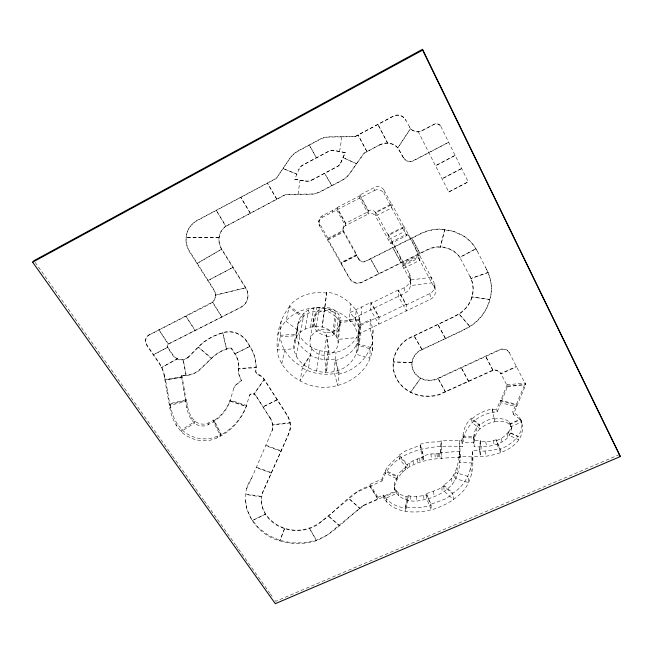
<?xml version="1.0" encoding="UTF-8"?>
<svg xmlns="http://www.w3.org/2000/svg" width="653" height="653" viewBox="0 0 653 653"><rect width="100%" height="100%" fill="white"/><g stroke="black" fill="none" stroke-linecap="round" stroke-linejoin="round"><path stroke-width="0.49" stroke-dasharray="3.27 2.45" d="M388.331 234.59L388.315 239.684L404.427 231.586L404.231 226.583L388.331 234.59L409.211 273.101L409.472 278.627A11.672 10.987 -2.8 0 1 404.395 293.417L349.257 320.305L350.685 303.923M386.527 502.018L386.543 499.039M385.409 470.486L385.392 473.384L397.391 478.959L397.359 476.053L399.587 472.535L407.382 465.638L399.293 456.235L396.142 458.267L388.257 465.948L385.409 470.486L397.359 476.053M384.193 495.978L384.168 498.949L396.338 493.595L396.306 490.632L384.193 495.978C388.608 503.128 397.236 507.03 405.391 508.099L408.101 496.982C403.636 496.394 398.934 494.394 396.306 490.632M473.621 436.637L473.262 440.514L480.273 440.449L479.498 450.048L472.339 450.529C473.988 464.348 472.658 479.963 463.238 490.966C455.304 499.561 445.02 505.463 433.976 509.111C417.112 513.911 392.886 514.401 383.148 497.055L383.172 495.047L378.005 497.325L377.973 499.333L369.916 486.354L369.982 484.371L381.964 479.033L382.993 475.27L385.401 471.425L397.367 476.992C386.38 492.884 406.035 504.304 420.638 500.361C432.482 498.574 443.967 493.366 452.137 484.453C459.026 475.237 460.912 462.569 459.802 451.37L440.734 452.66L441.248 458.716L441.575 446.791L441.044 440.816L461.744 440.62L462.536 436.212L473.621 436.637L474.486 442.587L463.287 442.154L462.536 436.212M188.064 357.175A9.477 8.318 22 0 1 173.086 355.11L167.764 347.233L153.235 354.848L167.764 347.233A3.012 2.636 23 0 1 168.319 343.772L158.859 329.732L168.148 344.164L240.451 307.685A15.721 14.309 22.8 0 0 245.683 288.136L221.645 249.43A19.035 17.631 28.7 0 1 225.75 226.338L216.208 210.233L225.889 226.028A19.019 17.623 28.8 0 0 221.783 249.103L245.797 287.785A15.713 14.293 22.8 0 1 240.573 307.318L168.148 344.164A3.012 2.636 23 0 0 167.592 347.625L172.914 355.51A9.485 8.326 21.9 0 0 187.901 357.575L198.243 347.004A57.578 50.787 15.3 0 1 219.343 333.765L222.706 332.622A19.157 17.076 18.4 0 1 246.622 340.988L250.026 346.343A43.22 38.119 18.8 0 1 256.123 367.223L255.862 370.749A3.755 3.338 14.5 0 0 257.959 374.251L259.298 374.895A11.811 10.44 14.3 0 1 264.334 379.287L286.985 414.72A25.222 21.933 11.5 0 1 288.732 433.682L262.359 492.95L261.241 500.59L262.351 507.805L265.502 514.605L270.489 520.604L276.986 525.428L284.602 528.808L292.87 530.538L301.311 530.538L309.4 528.791L316.672 525.404L357.044 492.084L381.94 481.008L381.964 479.033M406.582 235.627L384.021 193.386L384.07 190.252A7.003 6.873 3.4 0 0 374.593 187.346L359.95 194.921L359.672 198.088L368.333 213.964A5.306 5.142 5.3 0 1 375.516 216.135L391.751 207.858L391.727 203.883L375.679 212.086L375.516 216.135L390.494 243.691L406.582 235.627L406.525 234.362L390.486 242.41L390.494 243.691M379.009 316.525L378.83 324.206L370.667 309.865L370.977 302.372L349.926 312.681L355.477 319.154L358.587 326.435L379.009 316.525L370.977 302.372M440.734 452.66L441.044 440.816M380.062 144.672L364.015 153.12L349.763 173.298A24.071 23.516 40.2 0 1 346.784 176.734L346.114 177.347A24.071 23.516 40.2 0 1 341.617 180.424L320.443 191.484A23.051 22.292 37 0 1 315.562 193.345L314.705 193.541A23.051 22.292 37 0 1 310.338 194.023L285.728 194.341L225.75 226.338L285.639 194.627L310.273 194.308A23.067 22.308 36.9 0 0 314.64 193.827L315.497 193.631A23.067 22.308 36.9 0 0 320.386 191.778L341.568 180.701A24.088 23.541 40.1 0 0 346.074 177.624L346.751 177.012A24.088 23.541 40.1 0 0 349.73 173.567L363.99 153.382L380.062 144.672A14.741 14.684 -15.4 0 1 397.824 147.741L403.432 157.724A7.469 7.379 -39.7 0 0 413.414 160.834L448.693 142.264L413.39 160.565A7.469 7.371 -40 0 1 403.423 157.463M297.825 329.079L293.989 348.824L277.247 349.975L280.602 335.291L296.837 334.165L296.601 331.585A22.643 20.725 9.8 0 1 303.253 317.848L289.083 307.294C278.733 320.043 275.386 338.499 277.86 354.497C281.623 367.9 292.364 377.744 304.812 383.221C333.773 396.583 374.904 375.704 372.577 341.674L370.194 348.792L356.832 344.98C360.203 339.005 360.138 331.748 358.668 325.227L370.365 319.554L373.018 330.14L372.7 339.225L369.998 328.475L370.365 319.554M370.251 347.355C365.558 360.921 352.71 371.157 338.842 374.169L335.144 360.587C344.286 358.244 353.208 352.514 356.922 343.551L370.251 347.355L369.827 358.146L356.203 354.285L357.469 335.503M372.251 350.93L373.018 330.14M246.867 488.003L246.761 488.477L251.601 478.086C235.113 502.108 253.797 534.138 279.802 540.88C291.769 544.349 304.494 544.382 316.403 540.676C334.834 533.281 347.567 516.898 363.582 505.683L363.599 505.202L377.981 498.859L369.933 485.881C340.833 494.117 325.953 533.077 292.944 530.048C277.403 528.538 261.812 516.645 261.339 500.116M358.962 259.192A4.824 4.595 5.6 0 0 365.484 261.135L420.181 233.774A42.282 39.841 -11.7 0 1 441.95 229.089L452.945 230.942L462.953 235.472A42.282 39.841 -11.7 0 1 474.609 246.508L477.392 251.389L474.682 246.842A42.323 39.866 -11.6 0 0 463.018 235.79L453.002 231.26L441.999 229.407A42.323 39.866 -11.6 0 0 420.205 234.092L365.468 261.469A4.832 4.595 5.6 0 1 358.938 259.535L356.742 255.233L341.013 263.143L349.804 278.545A8.897 8.399 6.1 0 0 361.819 282.088L427.38 249.601A25.369 23.892 -11.4 0 1 459.875 257.16L475.964 248.785L459.932 257.494A25.394 23.908 -11.4 0 0 427.413 249.928L361.795 282.439A8.905 8.407 6.1 0 1 349.771 278.896L319.472 225.816A6.31 6.057 19.4 0 1 321.88 217.596L374.455 190.456L374.593 187.346M357.811 510.417L357.836 509.936M357.044 492.084L357.06 491.611M359.95 194.921L368.537 210.666L368.333 213.964L345.478 225.644A4.93 4.742 12.1 0 0 343.511 232.068L327.651 240.149L327.953 238.296L319.815 224.012A6.277 6.032 19.7 0 1 322.215 215.825L336.956 208.209L345.69 223.848A4.906 4.718 12.3 0 0 343.739 230.24L343.511 232.068L358.938 259.535M359.754 319.137L358.57 337.421L337.666 339.421L336.271 336.254L334.034 333.503L331.095 331.357A14.146 12.897 8.8 0 0 316.909 330.998L313.979 332.997A14.146 12.897 8.8 0 0 310.983 346.996A14.146 12.897 8.8 0 0 324.019 355.273L327.651 354.93L331.038 353.738A14.146 12.897 8.8 0 0 337.666 339.421L340.05 317.317L338.719 314.264L333.797 309.538A13.501 12.44 9.4 0 0 320.256 309.204L317.456 311.13A13.501 12.44 9.4 0 0 314.575 324.631A13.501 12.44 9.4 0 0 327.006 332.614L324.019 355.273L326.484 372.292L328.998 351.82L326.647 335.316A13.574 12.497 9.3 0 1 314.15 327.3A13.574 12.497 9.3 0 1 317.04 313.742L319.856 311.808A13.574 12.497 9.3 0 1 333.471 312.142L335.226 313.44C326.827 305.726 312.836 305.367 304.184 312.893L300.576 332.124A23.345 21.214 9.5 0 0 293.736 346.188C294.234 365.198 317.236 375.295 333.952 371.598C358.864 366.798 362.211 340.131 359.754 319.137L339.642 321.088A13.607 12.521 9.3 0 1 333.25 334.989L329.994 336.14L326.492 336.475L328.851 353.012C344.76 353.379 360.089 340.523 360.383 324.198M361.133 314.517L361.607 306.967M357.95 350.612L359.15 331.944M359.183 317.464L358.073 334.238L430.49 299.245A8.971 8.391 -7.6 0 0 434.523 287.924L433.935 282.308L404.231 226.583M359.232 342.629L358.203 334.532L354.906 326.867L356.13 310.297C349.29 300.698 338.646 293.434 326.778 292.177L322.125 327.055L327.61 329.022L332.426 332.157L336.271 336.254L338.719 314.264M335.92 528.375L335.96 527.885M356.799 254.58L356.718 255.568L340.972 263.486L341.086 262.473L327.806 239.194L343.633 231.121L356.799 254.58L341.086 262.473M459.802 451.37C458.496 463.981 455.851 478.298 443.665 484.983L444.203 491.268L453.443 499.512L452.807 493.17C467.589 484.306 472.96 466.96 472.339 450.529M479.326 424.344C475.311 427.772 473.776 432.866 473.817 437.992L462.708 437.559C463.295 430.196 465.769 423.071 471.474 418.059L479.326 424.344L480.045 428.866C474.682 433.176 474.437 440.195 474.119 446.489C487.767 448.619 516.286 443.077 510.491 423.552L520.539 419.079C531.142 446.579 494.052 458.455 473.18 456.578M338.989 372.626C326.835 375.85 313.203 374.3 302.315 367.941L310.518 355.485L318.411 358.652L326.859 359.868L335.307 359.068L338.989 372.626L337.732 385.401L333.952 371.598L336.042 352.326M322.68 520.563L322.729 520.074M338.123 342.784L340.482 320.558M334.034 333.503L335.985 316.754L329.798 312.403L324.5 310.493M345.772 223.195L345.478 225.644L336.695 209.948L337.054 207.589L359.868 195.794L368.48 211.572L345.772 223.195L337.054 207.589M332.924 332.695L335.536 310.828M262.359 492.95L262.269 493.423L288.65 434.123A25.238 21.941 11.5 0 0 286.904 415.153L264.236 379.703A11.819 10.448 14.2 0 0 259.192 375.304L257.853 374.659A3.755 3.338 14.4 0 1 255.756 371.157L256.123 367.223L238.598 368.57L238.394 370.52A21.198 18.864 14.4 0 0 241.137 379.973L241.586 380.626L235.904 385.041L233.864 388.045M326.778 292.177L324.353 311.538C317.089 309.955 309.22 311.62 303.514 316.476L289.385 305.947C298.192 295.393 313.244 290.756 326.631 293.181M325.292 372.406L327.855 351.926L328.998 351.82M355.085 136.387L328.834 136.852A19.631 19.182 42 0 0 325.072 137.293L324.337 137.473A19.631 19.182 42 0 0 320.133 139.113L298.437 150.729A26.43 25.581 36 0 0 293.499 154.206L292.764 154.892A26.43 25.581 36 0 0 289.548 158.744L276.415 178.212L197.467 220.2A24.896 22.822 30.7 0 0 189.941 251.887L213.906 289.557A11.256 10.146 25.1 0 1 212.6 301.964L221.889 317.048L212.454 302.323A11.264 10.154 25 0 0 213.76 289.916L189.778 252.221A24.912 22.839 30.7 0 1 197.304 220.51L276.317 178.498L289.467 159.014A26.455 25.598 35.9 0 1 292.675 155.153L293.409 154.467A26.455 25.598 35.9 0 1 298.364 150.99L320.068 139.358A19.647 19.198 41.8 0 1 324.28 137.718L325.014 137.538A19.647 19.198 41.8 0 1 328.777 137.106L355.052 136.632L393.269 116.079A9.42 9.297 -73.5 0 1 405.839 120.054L410.566 128.837A9.689 9.501 -62.9 0 0 421.944 130.829L434.065 124.47A5.167 5.036 -54.5 0 1 440.881 126.625L440.84 126.388A5.167 5.036 -54.6 0 0 434.025 124.233L421.92 130.584A9.681 9.493 -63.1 0 1 410.549 128.6L409.162 126.788M342.972 229.048L343.2 227.236M316.64 371.165L319.537 350.718C308.82 347.437 297.237 338.85 297.597 326.524A22.406 20.553 10 0 1 304.184 312.893M324.859 307.987L322.125 327.055C314.615 325.439 306.494 327.129 300.576 332.124L285.949 321.317L289.385 305.947M281.312 320.623L279.917 330.14L280.602 335.291M345.233 152.606L333.961 150.329A8.065 7.885 40.7 0 0 331.757 150.239L331.324 150.296A8.065 7.885 40.7 0 0 328.843 151.121L303.008 164.85A9.648 9.322 36.6 0 0 300.576 166.735L300.233 167.127A9.648 9.322 36.6 0 0 298.919 169.323L294.74 179.322L305.261 181.175A10.097 9.754 37.3 0 0 307.987 181.281L308.526 181.208A10.097 9.754 37.3 0 0 311.587 180.204L337.372 166.629A7.477 7.314 39.5 0 0 339.282 165.168L339.544 164.866A7.477 7.314 39.5 0 0 340.605 163.16L345.233 152.606L333.912 150.582A8.073 7.893 40.6 0 0 331.708 150.492L331.275 150.549A8.073 7.893 40.6 0 0 328.786 151.374L302.935 165.119A9.648 9.33 36.5 0 0 300.494 167.005L300.16 167.397A9.648 9.33 36.5 0 0 298.837 169.592L298.919 169.323M381.94 481.008C393.392 448.864 433.127 444.538 462.479 446.595C462.381 426.842 478.159 413.153 497.194 411.847L507.561 386.543L507.169 384.788L525.306 383.033L525.763 384.788L513.38 414.386L518.833 418.295L521.763 422.973M316.313 326.386L319.293 307.334M311.775 347.6L308.543 367.941L300.143 380.626L302.51 366.798L310.697 354.367C304.102 350.122 296.87 344.115 296.552 335.65L280.259 336.777C281.696 349.796 290.871 361.199 302.51 366.798M340.605 163.16L345.274 152.345M313.848 326.663L316.925 307.612M332.353 212.192L332.63 210.446M310.355 338.736L313.987 316.664M337.372 166.629L337.421 166.36A7.469 7.314 39.7 0 0 339.323 164.899L339.593 164.597A7.469 7.314 39.7 0 0 340.646 162.891M310.542 327.047L313.758 307.979M341.911 136.869L339.617 151.333M290.038 429.478L290.112 429.037M288.65 434.123L288.732 433.682M510.491 423.552L510.932 425.944L510.409 428.89L508.671 432.262L517.992 436.677L520.963 431.004L522.008 425.274L521.045 419.895M305.188 329.006L308.608 309.873M286.904 415.153L286.985 414.72M321.88 217.596L322.215 215.825M296.127 356.481L299.866 336.491M319.472 225.816L319.815 224.012M318.729 221.955L319.08 220.167M294.674 340.997L298.503 321.496M265.387 486.754L265.485 486.281M270.162 417.626A19.002 16.488 12.4 0 1 271.599 431.894L271.509 432.335A19.019 16.496 12.4 0 0 270.073 418.059L255.486 394.992A3.347 2.939 13.8 0 0 249.405 395.481L246.205 406.55A69.659 60.378 19.8 0 1 220.624 436.057L216.959 437.951A29.156 25.1 16.7 0 1 181.142 431.576L176.481 425.732A58.337 50.779 15.4 0 1 169.96 408.517L164.221 375.957A33.344 28.52 23 0 0 159.193 363.55L146.86 345.535A8.799 7.681 24.2 0 1 149.284 334.891L212.6 301.964L210.233 303.865L149.284 334.891M272.285 430.025L272.374 429.592M281.802 363.697L284.675 350.212M260.016 402.55L260.114 402.126M311.587 180.204L337.421 166.36M405.358 506.801L408.068 495.7L412.092 496.386L420.434 496.092L426.548 494.77L431.013 505.381L422.05 507.316L410.68 507.699L405.358 506.801L405.464 511.111L408.19 499.961L408.068 495.7M270.073 418.059L255.486 394.992M259.192 375.304L259.298 374.895M257.853 374.659L257.959 374.251M246.483 405.489A69.52 60.296 19.8 0 1 220.943 434.963L213.784 420.769A52.069 45.155 19.8 0 0 230.223 400.093L246.483 405.489L246.205 406.55L229.913 401.146A52.175 45.22 19.8 0 1 213.449 421.846L206.617 425.421A11.991 10.317 16.7 0 1 194.431 423.25L190.741 418.842A41.155 35.817 15.4 0 1 186.97 408.664L181.403 375.638L187.517 375.051A27.295 23.957 22 0 0 198.463 370.773L212.756 357.028A40.233 35.482 15.3 0 1 225.048 349.388L229.799 347.755A1.486 1.33 18.4 0 1 231.652 348.4L235.847 355.003A25.647 22.618 18.8 0 1 238.72 367.476L238.516 370.112A21.182 18.847 14.5 0 0 241.251 379.564L241.586 380.626M249.405 395.481L249.299 395.906A3.347 2.939 13.8 0 1 255.38 395.408M305.261 181.175L305.335 180.889A10.089 9.746 37.4 0 0 308.053 180.995L308.591 180.93A10.089 9.746 37.4 0 0 311.661 179.926M298.037 194.178L300.005 180.244M394.485 486.469C402.15 458.512 437.126 458.014 460.52 457.426M221.171 434.188L220.624 436.057L213.449 421.846L214.021 420.01L221.171 434.188L217.514 436.073A29.059 25.043 16.7 0 1 181.82 429.723L177.175 423.887A58.15 50.656 15.5 0 1 170.678 406.713L170.139 403.619L186.415 399.701L187.631 406.86A41.017 35.727 15.4 0 0 191.386 417.014L195.067 421.405A11.95 10.293 16.7 0 0 207.213 423.577L214.021 420.01M230.223 400.093L229.913 401.146L233.986 387.629L236.019 384.625L241.7 380.209M181.403 375.638L187.354 375.459A27.32 23.965 21.9 0 0 198.308 371.173L212.617 357.428A40.266 35.499 15.3 0 1 224.918 349.788L229.668 348.147A1.494 1.33 18.4 0 1 231.521 348.792L235.725 355.403A25.663 22.626 18.8 0 1 238.598 367.876L238.476 368.969L256.017 367.631A43.253 38.143 18.8 0 0 249.911 346.735L246.622 340.988M294.74 179.322L305.335 180.889M216.959 437.951L217.514 436.073M208.299 424.752L208.895 422.907M191.076 419.438L191.729 417.602M187.901 357.575L198.088 347.396A57.619 50.812 15.3 0 1 219.204 334.148L219.343 333.765M186.758 407.505L187.419 405.701M176.481 425.732L177.175 423.887M186.415 399.701L185.746 401.489L169.413 405.415L170.139 403.619M183.844 390.135L184.244 389.098M169.96 408.517L170.678 406.713M182.154 376.634L181.746 377.654L164.98 380.275L165.421 379.254L182.154 376.634L186.138 400.436L169.837 404.354L165.421 379.254M497.194 411.847L496.696 409.284L500.394 400.232L515.976 404.24L516.564 406.786L500.916 402.762L500.394 400.232M507.169 384.788L500.549 400.966L516.139 404.974L525.306 383.033M166.882 391.065L167.315 390.029M513.38 414.386L512.809 411.814L515.976 404.24M251.503 478.551L271.599 431.894M164.221 375.957L164.401 375.54A33.319 28.503 23 0 0 159.381 363.15L147.056 345.143A8.791 7.673 24.3 0 1 149.472 334.507M277.958 334.965C287.867 301.923 337.356 298.707 354.906 326.867M508.581 431.837L505.528 435.29L501.324 438.408L496.329 440.832L500.182 449.337L507.193 445.95L513.234 441.493L517.902 436.253L508.581 431.837L509.316 435.388L518.694 439.82L517.902 436.253M363.599 505.202L327.145 535.109L316.46 540.178L304.535 542.823L292.103 542.888L279.884 540.382L268.62 535.427L258.988 528.326L251.593 519.462L246.916 509.373L245.291 498.663M399.277 455.002L406.093 450.603L420.23 445.256L423.454 456.725L413.112 460.7L407.35 464.397L407.464 468.519L399.342 459.083L399.277 455.002L407.35 464.397M455.394 315.791L458.92 313.84A31.385 29.303 -10.4 0 0 471.27 298.821L472.38 295.115A31.385 29.303 -10.4 0 0 471.548 279.933L470.021 276.382L471.613 280.284A31.417 29.32 -10.4 0 1 472.454 295.474L471.335 299.188A31.417 29.32 -10.4 0 1 458.977 314.207L407.627 339.119A35.319 31.915 -5 0 0 396.902 379.417A35.319 31.915 -5 0 0 438.865 394.926L492.958 370.488A7.412 6.595 -11.6 0 1 500.933 373.916L516.49 366.79L516.392 366.382L500.843 373.5A7.403 6.587 -11.6 0 0 492.876 370.08L438.832 394.51A35.286 31.899 -5 0 1 396.893 379.001A35.286 31.899 -5 0 1 407.619 338.727L455.451 316.166M464.193 329.479L469.768 326.402A47.849 44.649 -10.7 0 0 483.342 313.432L486.542 308.11L488.958 302.437L490.558 296.503A47.849 44.649 -10.7 0 0 490.068 278.3L488.142 272.481L485.367 266.955L488.224 272.823L490.158 278.651A47.889 44.682 -10.7 0 1 490.64 296.87L489.04 302.796L486.624 308.477L483.416 313.807A47.889 44.682 -10.7 0 1 469.834 326.778L419.65 350.914A18.137 16.398 -5.2 0 0 413.806 371.802A18.137 16.398 -5.2 0 0 435.69 379.687L499.659 350.032A7.297 6.538 -13.6 0 1 509.299 352.832L509.209 352.44A7.289 6.538 -13.6 0 0 499.569 349.641L435.649 379.279A18.129 16.382 -5.2 0 1 413.79 371.394A18.129 16.382 -5.2 0 1 419.626 350.514L464.259 329.855M355.052 136.632L393.277 116.307A9.428 9.305 -73.4 0 1 405.856 120.283L405.839 120.054M327.953 238.296L343.739 230.24M448.75 191.99L468.242 181.795L448.75 191.99L418.369 131.882M409.472 278.627L402.632 266.032L402.591 264.694L418.516 256.817L416.157 250.295A13.795 1.788 64.2 0 0 406.525 234.362M402.632 266.032L418.606 258.139L418.516 256.817M398.248 289.989L370.937 303.351L378.985 317.529L406.158 304.347L398.248 289.989L398.371 296.356L406.403 310.885L406.158 304.347M409.211 273.101A11.517 10.864 -2.9 0 1 404.207 287.744L398.257 290.65L406.19 305.024L429.96 293.507A8.856 8.301 -7.9 0 0 433.935 282.308M363.582 505.683L383.148 497.055M619.566 454.521L275.639 601.348L274.464 599.683M219.204 334.148L222.575 333.006A19.166 17.084 18.4 0 1 246.508 341.38M493.039 412.223L492.395 408.778L484.746 410.966L477.661 414.475L471.621 419.055L479.49 425.348L483.677 422.189L488.705 419.716L494.068 418.189L494.713 421.683C500.353 420.85 508.132 420.834 511.152 426.646L521.257 422.156L520.539 419.079M496.141 439.812L490.844 441.297L480.486 441.803L479.702 451.419L492.501 450.39L499.986 448.301L500.859 452.962L496.982 444.424L496.141 439.812L499.986 448.301M420.173 444.211L429.388 442.154L441.126 441.73L440.808 453.582L430.996 453.974L423.389 455.663L423.683 460.806L420.434 449.288L420.173 444.211L423.389 455.663M426.482 493.66L438.008 489.53L443.746 485.946L452.904 494.141L444.726 499.227L430.939 504.263L426.482 493.66L426.793 499.031L431.29 509.691L430.939 504.263M507.463 386.127L525.657 384.372M327.006 332.614L330.475 332.279L333.707 331.128A13.501 12.44 9.4 0 0 340.05 317.317M492.558 409.66L496.696 409.284M494.231 419.087C499.847 418.255 507.593 418.246 510.589 424.034L520.653 419.561L518.237 415.708L512.809 411.814M319.537 350.718L327.855 351.926M230.036 400.722L246.312 406.125M443.665 484.983L452.807 493.17M335.985 316.754L338.148 319.431L339.487 322.509L359.656 320.566L359.305 317.75L356.13 310.297M35.148 262.359L171.902 455.117M172.49 455.949L203.728 499.978M204.316 500.81L235.562 544.847M236.149 545.679L237.921 548.169M238.508 549.002L269.746 593.038M270.342 593.871L272.105 596.36M369.982 484.371L378.005 497.325M403.432 157.724L397.824 147.741L410.549 128.6L397.832 148.002A14.758 14.693 -15 0 0 380.054 144.925M375.679 212.086L388.331 235.415L404.264 227.391L391.727 203.883M418.606 258.139L434.523 287.924M384.07 190.252L391.735 204.609L375.646 212.821A5.257 5.102 5.5 0 0 368.537 210.666M383.172 495.047L384.184 496.941L396.314 491.587L394.853 488.795L394.469 484.485M470.087 276.725L459.932 257.494M509.209 352.44L525.763 384.788L507.561 386.543L500.843 373.5L500.933 373.916M477.319 251.062L485.448 267.297M440.84 126.388L468.307 182.081M402.591 264.694L400.313 258.164A13.762 2.008 64.1 0 0 392.714 244.165A13.746 2.008 64.1 0 0 390.486 242.41M510.932 425.944L511.593 429.045M509.34 422.058L509.895 424.662M507.055 433.568L507.773 437.118M501.324 438.408L502.01 441.991M492.395 408.778L494.713 421.683L489.317 423.209L484.265 425.699L480.045 428.866L472.127 422.54L471.474 418.059M493.399 440.579L494.223 445.199M164.401 375.54L165.16 379.866L181.909 377.246L181.567 375.23M485.775 441.755L486.534 446.374M485.008 451.06L485.759 455.737M480.273 440.449L481.204 446.423L480.412 456.096L479.539 449.542M476.323 427.813L477.017 432.359M474.176 434.09L474.845 438.669M473.262 440.514L474.119 446.489M462.912 383.605L462.969 384.021M470.731 467.956L471.548 474.127M463.214 434.751L463.793 439.338M461.744 440.62L462.479 446.595M456.945 467.23L457.631 473.392M447.697 390.592L447.746 391.016M434.841 285.426L435.437 291.075M453.933 474.576L454.586 480.788M451.517 478.216L452.137 484.453M440.244 377.14L440.285 377.556M429.96 293.507L430.49 299.245M439.51 453.672L439.942 458.806M441.836 487.138L442.277 492.476M438.245 453.713L438.669 458.847M436.988 453.762L437.388 458.896M434.955 453.835L435.347 458.969M433.657 491.293L434.033 496.647M430.996 453.974L431.347 459.108M416.622 249.83L416.753 251.756M421.936 457.059L422.156 461.149M423.707 495.39L423.936 499.651M408.558 234.696L408.631 236.182M419.74 457.965L419.944 462.055M410.435 277.182L410.713 282.749M417.536 458.871L417.732 462.969M416.263 496.239L416.443 500.508M413.112 460.7L413.267 464.805M404.207 287.744L404.395 293.417M409.268 463.165L409.398 467.279M410.166 496.06L410.304 500.32M400.844 257.666L400.893 259.625M405.464 466.862L405.537 469.752M406.003 496.623L406.076 499.602M402.517 469.703L402.583 472.601M398.412 492.844L398.452 495.807M396.649 478.127L396.665 480.102M394.763 487.783L394.779 489.774M392.698 242.647L392.714 244.157M374.455 190.456A7.069 6.922 3.3 0 1 384.021 193.386M387.547 142.974L377.818 124.299L387.547 142.974M378.805 273.664L370.447 258.645L378.805 273.664M359.966 508.181L359.95 508.663L348.767 498.492L359.966 508.181M339.217 525.216L339.176 525.706L328.018 515.69L339.217 525.216M366.904 151.594L357.991 134.836L366.904 151.594M356.546 163.683L342.956 157.634L356.546 163.683M316.46 540.178L316.403 540.676L309.457 528.301L316.46 540.178M284.684 528.318L279.802 540.88L284.684 528.318M290.071 422.54L289.989 422.973L272.619 425.168L272.709 424.728L290.071 422.54M331.806 185.55L324.5 173.159L331.806 185.55M281.141 450.856L281.059 451.313L265.755 445.624L265.853 445.175L281.141 450.856M265.591 514.123L252.074 520.645L265.591 514.123M271.509 472.65L271.419 473.115L256.245 467.597L256.343 467.14L271.509 472.65M261.845 496.541L261.755 497.015L245.871 494.476L245.977 494.003L261.845 496.541M277.37 399.677L262.873 406.966L277.37 399.677M264.334 379.287L253.944 394.175L264.334 379.287M316.37 157.748L309.261 144.933L316.37 157.748M444.734 229.383L440.4 247.161L444.734 229.383M250.026 346.343L234.819 353.893L250.026 346.343M296.862 174.188L282.953 168.523L296.862 174.188M276.741 199.067L267.387 183.02L276.741 199.067M226.607 348.833L226.477 349.224L222.706 332.622L226.607 348.833M245.797 287.785L215.433 295.156L245.797 287.785M195.067 421.405L194.431 423.25L181.142 431.576L181.82 429.723L195.067 421.405M211.531 358.236L211.392 358.636L198.243 347.004L211.531 358.236M233.097 267.322L207.842 280.61L233.097 267.322M186.178 375.149L186.023 375.557L183.224 359.542L186.178 375.149M250.197 213.049L240.712 197.198L250.197 213.049M195.149 330.222L194.986 330.606L185.811 316.011L195.149 330.222M177.518 358.75L161.52 367.525L177.518 358.75M221.783 249.103L196.969 263.518L221.783 249.103M219.081 237.725L186.04 237.414L219.081 237.725M420.785 378.071L410.443 392.339L420.785 378.071M455.165 155.357L435.494 165.772L455.165 155.357M461.663 168.49L442.081 178.791L461.663 168.49M419.397 255.037L403.644 262.832L403.832 268.244L419.797 260.359L419.397 255.037M488.142 272.481L470.854 278.505L488.142 272.481M431.274 277.321L410.28 280.023L410.549 285.614L431.829 282.888L431.274 277.321M411.97 362.431L393.277 361.974L411.97 362.431M471.752 456.888L458.904 456.39L459.606 462.479L472.584 462.977L471.752 456.888M489.758 299.474L471.825 296.968L489.758 299.474M468.046 476.445L455.329 472.486L455.99 478.682L468.838 482.673L468.046 476.445M469.768 326.402L458.92 313.84L469.768 326.402M421.952 349.42L413.945 335.593L421.952 349.42M445.395 391.612L437.943 378.209L445.436 392.029L445.395 391.612M400.983 262.677L392.739 247.503L400.983 262.677M445.379 338.36L437.714 324.214L445.379 338.36M468.495 381.034L461.14 367.451L468.56 381.45L468.495 381.034M419.903 253.299L411.749 237.994L419.903 253.299M492.876 370.08L485.53 356.146L492.958 370.488L492.876 370.08M459.965 446.619L459.255 440.644L459.353 451.403L460.063 457.459L459.965 446.619"/><path stroke-width="0.98" d="M32.65 262.188L33.964 260.694L422.507 49.326L620.35 456.545L275.288 603.674L32.65 262.188L422.646 50.11L422.507 49.326M422.646 50.11L620.35 456.545"/></g></svg>
